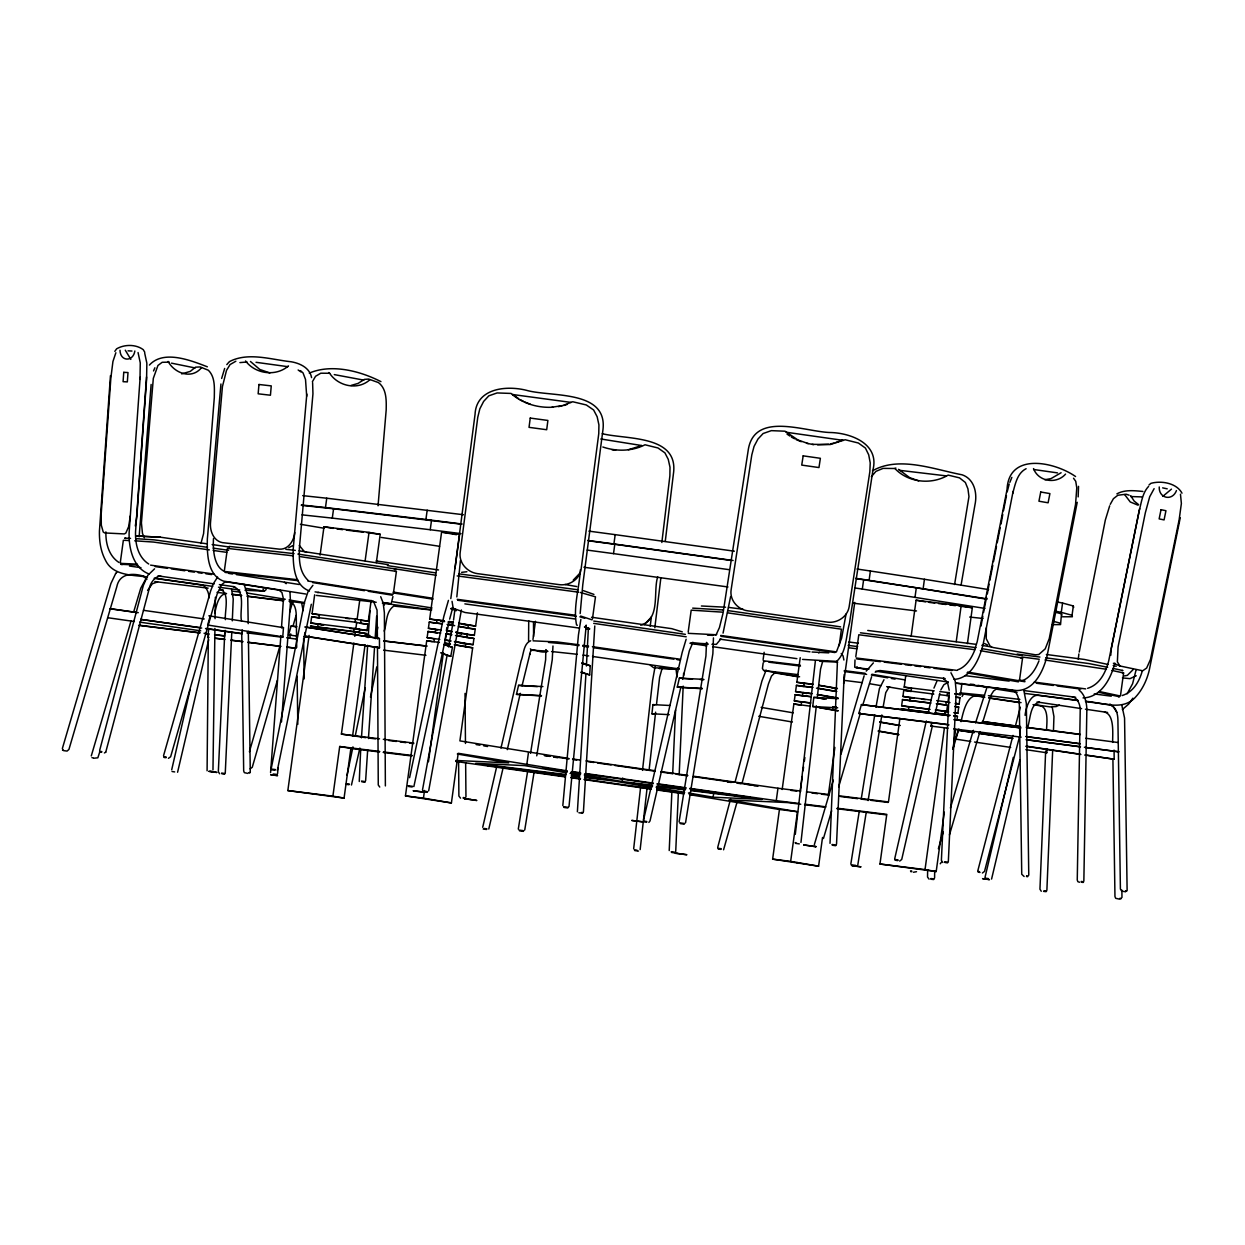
<?xml version="1.0" encoding="UTF-8"?>
<svg xmlns="http://www.w3.org/2000/svg" width="1245" height="1245" viewBox="0 0 1245 1245"><rect width="100%" height="100%" fill="white"/><g stroke="black" fill="none" stroke-linecap="round" stroke-linejoin="round"><path stroke-width="1.5" d="M306.69 396.237L305.523 379.492L303.049 372.94L300.496 370.636M927.634 869.679L927.541 877.04L929.081 879.157M934.59 878.036L934.684 870.675M208.351 632.771L207.09 770.779M208.88 628.398L208.382 631.915M212.973 769.892L214.934 628.383M215.074 618.672L215.369 597.273M213.486 538.556C212.802 549.87 214.016 566.662 224.349 571.362M1083.85 880.931L1086.838 710.444C1086.869 703.083 1085.095 694.834 1079.057 690.026M456.822 596.915L460.401 560.561M580.186 613.552L582.769 584.87L602.782 431.066C609.038 389.343 550.772 397.295 526.51 390.323C506.326 385.234 476.275 388.129 475.045 414.398L454.985 568.56M1045.66 750.968L1039.948 889.195L1041.256 891.264M1046.531 729.788C1046.92 722.131 1048.601 708.95 1040.96 705.822L1041.894 706.071L1033.023 704.623M1025.896 749.661L1046.796 752.774L1046.952 749.085M1046.889 890.128L1052.663 750.175M1053.457 730.955L1053.939 716.575L1052.072 706.32M140 379.414L140.265 362.886L138.055 352.537M224.831 631.246L218.326 771.698L219.634 773.783M225.361 619.668C224.614 611.466 229.874 593.834 221.065 589.679L222.061 590.021L220.972 589.772M225.018 634.032L225.189 630.359M225.283 772.663L231.772 632.413M232.301 620.85L233.235 598.938L231.57 589.492M669.219 850.553L671.911 791.12M672.689 773.736L675.568 710.008M675.724 851.409L678.4 792.085M679.179 774.748L683.194 686.135M830.026 843.332L837.34 663.787L836.64 661.391L802.543 659.414M836.531 844.188L844.203 674.494M949.172 692.344L941.391 860.388L942.823 862.489M948.425 715.533L861.431 704.592L858.817 713.494L949.001 724.886M948.348 861.353L956.207 691.629L955.18 680.968L950.931 672.736M1110.82 655.244L1111.038 650.341M528.72 620.695L528.58 641.315M533.498 622.438L533.591 636.522M585.944 673.716L577.384 811.771M586.426 665.982L588.371 628.383M580.948 672.44L589.679 674.946L590.254 665.748L582.038 662.822M583.438 811.693L594.783 625.955M360.692 749.365L359.26 781.486M361.47 737.803L367.649 645.299M368.162 637.58L369.967 610.61M365.625 780.74L367.664 750.175M368.442 738.534L374.543 647.307M375.196 637.611L376.628 616.259M110.463 375.616L99.444 530.899C99.195 540.812 100.596 550.913 105.234 559.783C112.735 576.093 132.53 574.785 147.455 577.104M140.156 377.251L129.138 532.409C128.608 547.816 132.95 567.891 149.011 573.976M146.536 376.955L135.549 531.708C135.145 543.707 137.899 556.997 148.715 564.016M270.57 772.616L280.888 635.588M281.479 627.853L283.44 598.938L281.93 592.542L278.911 589.974L280.25 590.301L226.886 581.897L224.878 582.038L221.672 584.683L217.175 593.927L170.643 756.727L168.433 758.345M210.187 616.135L207.635 625.021L282.771 636.849L283.455 627.667L282.117 627.34M277.588 773.565L278.008 768.087M281.479 721.944L290.49 602.471L289.992 592.246M139.129 536.813L151.127 384.456M378.044 505.781L386.183 410.025C386.355 400.563 386.806 388.845 378.402 382.557L368.598 379.056L364.427 379.383L358.031 383.429L350.966 385.468M220.941 384.005L207.339 539.023C207.043 553.356 207.292 575.33 223.571 581.119L305.772 594.021M306.815 394.042L293.229 548.874C292.933 563.207 293.197 585.197 309.46 590.986M1078.154 496.895L1078.543 486.344M562.818 805.671L578.443 634.981L580.855 619.465M569.012 806.573L586.224 625.13L585.446 626.219M986.367 627.822L986.242 638.701L990.071 646.093L993.043 647.509L1035.529 654.823L1038.844 654.496L1045.224 648.847L1049.239 638.654L1075.555 504.349L1076.785 487.791L1075.727 481.301L1073.532 478.22M130.305 515.928L128.655 526.604L125.823 533.109L124.298 533.918L104.611 532.938L103.21 531.957L101.312 525.219L101.172 514.465L110.867 377.935L112.937 361.501L115.863 352.755M633.674 848.748L640.553 787.696M642.498 770.406L652.66 680.128L655.244 665.795M653.858 713.883L651.929 713.774L652.956 704.623L669.888 705.495M654.87 704.903L652.956 704.623M640.148 849.604L647.213 786.824M649.159 769.597L655.617 712.171M656.488 704.514L659.632 677.264L662.215 667.958L659.243 668.487L677.14 669.405M795.306 834.274L815.397 660.753M814.666 706.678L812.736 706.553L813.779 697.418L838.181 698.663M800.955 842.398L816.331 705.79M817.202 698.072L820.548 669.063L822.867 660.69L819.832 661.266L837.729 662.169L836.64 661.391C846.693 652.224 845.946 635.619 849.479 623.247L873.025 469.567C879.375 444.029 851.44 433.182 830.913 432.529C805.826 432.28 753.287 409.978 748.058 451.235L723.049 613.147L719.423 627.636L716.077 634.841L716.7 634.25L715.206 635.215M1078.263 659.305L1078.87 653.952M650.217 626.235L651.384 616.617M657.702 576.777C652.909 591.826 660.908 619.31 640.661 625.177M661.842 542.493L669.888 475.823L669.997 467.264L668.254 459.343L664.908 452.853L657.982 447.967L645.003 444.776C632.055 451.39 616.477 451.67 602.845 447.002M654.823 627.76L660.862 577.851M665.266 541.373L673.374 474.174C679.412 434.629 626.36 439.703 602.269 433.696M461.397 609.972L428.685 790.824M580.357 569.79C579.439 587.889 572.933 607.031 576.559 624.928L577.306 625.286M120.345 562.18L123.348 540.299L129.309 540.517M224.427 570.272L227.43 548.391L293.089 555.815M301.43 504.956L325.474 507.54L326.75 498.218L463.436 514.73M344.071 798.092L332.897 796.162L339.698 746.502L350.872 748.432L344.071 798.092L287.844 790.575L309.102 635.401M321.973 624.912L310.799 622.998L311.655 616.789L356.708 622.375L355.852 628.585L367.026 630.515L367.882 624.305L354.996 622.298L355.416 619.201L368.302 621.193L371.15 600.417M319.529 614.968L312.075 613.692L314.658 594.799M320.089 555.13L323.98 526.791L369.034 532.378L380.207 534.307L376.332 562.647M302.006 514.854L332.291 518.107L333.567 508.8L460.323 524.067M318.097 624.041L317.677 627.138L359.307 632.569L359.727 629.472L354.14 628.507L353.72 631.604M318.953 617.831L319.374 614.719M365.905 737.678L341.395 734.099L353.891 642.902M354.794 636.335L355.432 631.682L310.378 626.095L317.817 627.387M359.712 600.386L357.128 619.279L312.075 613.692M365.143 560.717L369.034 532.378M360.583 623.263L361.003 620.166M352.584 736.013L365.065 644.817M366.186 636.709L366.606 633.612L355.432 631.682M392.938 596.557L391.241 603.654L383.693 603.125M393.42 593.305L396.408 571.424L300.667 556.671M325.474 507.54L425.914 519.461L427.191 510.154M332.291 518.107L430.225 529.732L431.501 520.426M567.035 770.842L458.207 753.303L451.406 802.947L405.45 795.897L426.708 640.739L439.407 642.451M434.583 638.918L427.128 637.642L427.969 631.433L440.683 633.145M437.711 629.939L428.404 628.32L429.245 622.126L441.866 623.683M437.119 620.306L429.681 619.014L441.586 532.129L459.607 534.354L450.799 598.58M434.007 641.782L434.427 638.669M435.268 632.476L435.703 629.363M451.406 802.947L423.471 798.138L424.514 790.482M428.451 761.738L443.407 652.551M446.846 627.464L446.426 630.561L452.013 631.526M455.903 644.894L472.664 647.789L459.903 740.884L568.747 758.438M460.479 643.12L473.084 644.692L473.94 638.483L457.18 635.588M467.155 634.483L474.361 635.37L475.216 629.161L458.456 626.282M462.938 624.352L475.637 626.064L477.442 612.836M532.953 639.525L535.459 621.302M526.728 765.099L528.44 752.696M592.48 618.718L595.483 596.837L580.232 592.433M587.64 540.439L613.909 543.956L615.186 534.65L734.363 551.193M587.158 550.088L613.52 553.62L614.797 544.298L730.613 560.39M651.01 785.128L622.235 781.549L622.733 778M688.189 632.04L691.193 610.159L721.96 612.12M688.454 792.956L713.12 797.205L713.852 791.882M763.138 659.57L764.134 652.287M763.185 662.869L762.422 668.44L763.667 670.51L799.601 676.766M689.886 788.35L776.257 800.659L777.954 788.241L800.815 791.073M822.525 837.465L818.587 866.193L772.631 859.143L779.432 809.499L689.792 794.683M782.171 789.486L793.874 703.985L810.184 706.148M801.749 702.164L794.31 700.873L795.15 694.679L811.382 696.686M806.76 693.496L795.586 691.566L796.426 685.357L812.658 687.38M804.301 683.536L796.862 682.26L800.224 657.702M801.173 705.028L801.609 701.915L810.619 703.036M811.896 693.73L802.885 692.609L802.449 695.706L809.67 696.609M818.587 866.193L790.653 861.384L797.454 811.724L728.916 799.928L787.431 802.574L800.768 804.239M800.193 791.711L802.278 776.522M803.056 770.811L803.57 767.013M804.348 761.317L804.877 757.52M839.192 645.704L841.418 629.192L727.562 612.851M832.967 706.895L832.547 709.992L819.506 707.751M828.298 795.322L834.85 747.42M843.596 683.645L854.724 602.409M984.935 608.416L862.334 589.072L863.61 579.765L856.124 578.645M855.019 659.928L854.708 667.211L866.411 669.53M855.797 656.644L858.801 634.763L974.711 649.688L977.216 641.657L1007.049 489.441C1008.73 451.686 1054.92 462.035 1075.571 476.539M987.347 598.907L869.103 580.31L870.379 571.004L856.949 569.012M915.028 597.133L916.304 587.811L863.61 579.765M944.317 812.145L936.193 871.531L879.966 864.014L886.767 814.354L837.216 808.223M899.917 718.349L888.463 801.951L838.928 795.804M909.083 707.035L901.645 705.744L902.485 699.534L930.653 703.036M914.095 698.367L902.921 696.437L903.761 690.228L933.828 694.087M911.636 688.407L904.181 687.131L905.737 675.786M911.169 636.133L916.087 600.23L961.14 605.817L972.329 607.747L967.412 643.634M923.152 588.589L924.428 579.267L870.379 571.004M910.219 697.48L909.784 700.577L930.653 703.176M911.06 691.271L911.496 688.174M950.137 715.33L944.55 714.365L944.986 711.253L935.493 710.086M947.103 695.737L947.538 692.64M936.193 871.531L925.019 869.601L944.426 727.843M956.222 641.72L961.14 605.817M952.985 748.93L955.6 729.772M956.923 720.201L957.436 716.357L953.717 715.719M954.121 712.794L957.872 713.26L958.712 707.051L954.993 706.413M955.382 703.487L959.148 703.954L959.988 697.745L956.269 697.107M954.79 693.947L960.424 694.648L961.965 683.303M1019.546 679.957L1022.55 658.076L980.36 650.668M1062.343 616.789L1072.396 616.757L1072.054 615.279L1061.285 612.369L1062.561 603.062L1056.865 601.911M1052.383 624.632L1060.553 624.601L1061.487 613.832L1054.484 611.964M1072.054 615.279L1073.33 605.957L1062.561 603.062M1120.593 694.85L1123.597 672.969L1111.894 670.433M730.613 596.542L723.065 633.114M846.071 614.018L841.636 638.125L836.407 651.96M1111.318 648.552L1139.113 510.979C1141.478 502.638 1142.35 492.927 1148.59 486.406M850.849 863.843L859.361 810.682M861.213 799.181L874.721 714.879M875.951 707.222L879.406 688.625L883.981 679.754M857.821 864.808L866.287 811.973M868.123 800.566L881.849 714.957M883.063 707.347L885.755 692.656L889.241 686.758L888.401 687.053L889.677 686.866L887.965 686.82M518.293 829.092L527.771 770.453M530.541 753.303L545.637 659.788L545.839 649.625L546.711 650.699M524.752 829.933L534.261 771.137M536.735 755.839L552.251 659.726L552.967 646.015M679.101 821.871L705.931 655.959L706.491 642.436L707.3 643.463M685.559 822.727L712.871 653.656L713.447 637.891M453.538 620.057L454.97 609.101L456.246 610.704L450.861 608.774M954.588 584.512L968.968 496.568L967.925 488.787L965.357 482.469L959.506 477.862L948.145 475.108C931.587 485.036 908.259 482.795 894.875 468.493L883.063 468.385L875.904 471.373L871.298 476.804M961.109 584.901L974.991 504.63C977.45 493.222 974.384 478.951 962.074 474.796C933.952 469.443 899.061 455.608 872.465 470.828M422.506 789.937L447.235 654.621M448.62 646.98L453.164 622.126M442.084 653.547L450.768 656.38L452.417 647.322L444.2 644.396M981.044 626.048L982.819 616.228M983.566 612.447L986.507 597.382M987.332 593.927L989.106 584.185M989.837 580.419L992.794 565.339M993.526 561.573L996.482 546.508M997.229 542.727L1000.186 527.662M1001.042 524.005L1002.77 514.465M1003.501 510.699L1006.458 495.619M1013.103 491.386L983.192 644.023C979.628 658.527 971.396 678.338 954.137 679.381M1077.221 502.311L1047.278 655.057C1043.73 670.028 1034.782 690.524 1016.745 690.555L955.818 682.991M1079.244 652.069L1105.342 520.005L1109.684 505.812M1136.094 669.872L1132.608 683.676L1127.13 693.823M271.317 768.134L304.511 602.191L307.951 591.873L312.915 585.321M305.072 632.429L304.356 635.962L379.492 647.789L379.429 638.514L306.13 627.138M311.312 604.276L277.308 770.577M1139.673 508.66L1108.75 660.675C1105.716 672.456 1099.833 684.579 1087.632 688.314M1180.244 517.78L1149.228 670.339C1146.878 679.988 1142.645 689.201 1135.954 696.624C1122.959 711.844 1101.981 702.32 1085.453 701.308M135.316 525.95L136.903 515.757L146.583 379.367L146.848 363.198L144.716 353.238M347.028 775.355L352.957 746.875M355.339 735.468L365.205 687.987M375.492 638.607L377.858 627.215M359.883 748.058L351.464 785.019M370.481 697.138L376.753 666.962M384.207 631.137C387.102 622.313 385.576 612.12 393.747 606.066L430.723 609.941M294.723 532.533C294.069 540.532 288.435 549.683 279.471 549.169L222.544 542.649C213.642 541.046 209.798 531.008 210.483 522.869L222.435 386.572L226.497 370.419L230.06 364.567L235.85 361.221M409.589 777.674L443.858 616.337L448.433 600.401M449.18 621.348L413.869 786.591M449.663 619.123L452.744 607.622L451.001 608.572M171.701 769.799L190.111 689.543M208.709 633.783L207.884 637.393L208.911 637.393M208.724 639.728L177.584 772.258M214.747 613.443C216.194 606.299 218.389 594.581 225.781 593.678L224.738 593.663L225.983 593.694M894.766 858.49L926.327 720.933M928.054 713.369L933.268 690.695M948.021 728.201L930.949 726.084L931.774 722.473M932.458 725.477L901.722 859.455L899.668 861.073M935.057 714.116L939.835 693.309M482.718 827.287L496.599 767.06M500.972 748.105L521.079 660.924C523.725 654.574 523.336 643.556 530.697 640.786M541.419 695.939L516.473 694.352L518.558 685.357L542.898 686.586M502.98 768.43L488.787 829.03M507.306 749.646L520.301 693.325M522.029 685.824L529.888 653.89L529.607 654.637C531.117 644.443 538.151 654.637 547.924 651.353M643.525 820.082L682.198 652.38L686.135 639.276M702.227 688.734L677.28 687.131L679.365 678.136L703.721 679.365M680.922 686.929L650.014 820.937L648.863 822.416M682.665 679.365L689.31 650.902L692.951 642.327L691.457 643.011L707.409 643.805M985.044 877.243L1013.29 757.411M1019.826 760.057L991.58 879.063M1027.358 728.06C1030.533 720.186 1029.677 703.876 1039.482 702.273L1038.501 702.336L1039.653 702.398M221.641 378.464L224.66 368.458M1007.189 491.853L1009.213 484.025M1012.683 493.518C1015.189 484.601 1017.009 473.287 1026.098 468.711M977.901 870.442L1012.994 735.406M1015.438 726.006L1020.324 707.191M1019.266 737.662L984.515 871.407L982.398 873.01M1025.071 715.33C1025.927 707.518 1030.144 694.741 1037.848 695.317L1078.217 700.593M99.647 750.455L143.331 585.508L147.844 575.299L154.567 568.825M717.727 847.331L730.566 798.994M735.048 782.125L761.956 680.906L766.157 670.028M737.102 801.889L723.578 849.79M742.082 783.167L768.461 683.878L771.48 676.051L774.966 672.642L774.094 672.767L797.749 676.735M163.531 755.762L210.623 590.97L213.486 583.485L217.595 577.089M249.405 751.747L279.969 645.797M289.634 612.338L292.855 601.195M289.82 635.261L288.575 634.903L291.143 625.986L296.824 626.655M277.37 680.315L252.268 767.262L250.152 768.85M289.696 637.596L290.754 633.892M292.902 626.453L296.123 615.31M62.343 748.572L110.898 583.547L115.676 573.509M91.274 755.948L131.098 620.664M133.838 611.373L140.747 588.216L145.79 578.941M99.865 751.606L97.841 757.8L93.826 758.236M814.339 844.639L833.325 780.148M840.951 754.237L864.139 675.77M823.443 838.523L831.613 810.822M838.679 786.824L860.419 712.949M862.598 705.557L871.64 676.689M955.553 739.203L957.654 732.091M952.861 749.35L958.852 729.056M961.031 721.664C963.599 710.646 967.754 689.388 983.457 697.262M938.372 848.716L943.29 832.065M950.402 808.021L973.341 730.333M975.535 722.925L986.771 687.987M949.437 834.928L979.939 731.609M982.663 722.38L991.036 695.006L993.572 691.022L997.603 688.003M1114.773 663.087C1111.054 678.478 1101.047 697.449 1083.057 697.931M1142.21 671.179C1139.144 681.902 1133.09 692.173 1122.087 695.566M266.197 589.523L264.345 591.235L245.016 590.254M933.952 688.127L936.862 681.28M200.927 543.505L203.589 533.607L214.311 397.513C214.342 388.315 215.494 377.251 208.351 370.247L200.149 366.933L195.481 367.182L190.298 371.383L181.677 373.889M1009.866 482.36L1011.858 477.364M153.54 370.948L154.894 367.789M940.878 689.854L943.866 684.719L948.27 682.291M974.882 649.797C971.598 658.045 966.54 666.682 957.747 669.841M1038.968 660.83C1035.684 669.094 1030.642 677.716 1021.834 680.89M105.747 752.182L149.416 587.982C150.396 582.738 155.952 575.065 161.259 576.388M134.849 350.997C133.153 362.077 120.267 361.704 120.002 350.25M147.595 590.41L152.357 583.765L157.601 581.913M941.344 862.303L940.224 863.781M1110.244 504.349L1113.419 498.685L1117.839 495.261L1126.134 494.203L1129.168 495.199M383.787 605.428L384.97 603.374M720.855 638.996L716.373 644.35L711.922 644.303M312.37 381.764L315.576 376.255L320.805 373.204L329.645 373.282C338.142 386.292 357.844 390.65 369.796 379.803M866.255 671.086L873.368 662.9M962.027 696.515L963.288 694.445M114.82 351.37L116.61 348.833C124.469 344.258 135.861 344.134 143.268 349.674L144.793 352.288M149.416 365.065C163.391 349.643 190.438 360.225 207.355 366.808M650.824 617.644L644.35 624.57M1132.888 698.165L1128.686 704.047L1122.368 709.525M1176.447 490.592C1172.37 501.47 1158.69 498.482 1159.235 486.966M579.641 573.463L573.245 580.108M1133.183 669.545L1127.347 675.366L1124.297 675.942M117.154 571.642L115.583 573.634M226.808 364.598L229.267 361.766M1154.115 488.662L1149.68 496.802L1145.338 512.784L1118.072 646.902L1117.372 661.858L1119.893 665.966L1142.739 670.775L1146.645 668.036L1150.458 659.492L1179.124 519.896L1181.38 503.478L1180.478 494.218M857.323 666.9L856.031 667.662L868.917 669.125M818.619 652.925L819.521 652.349M105.732 752.198L104.378 752.96M201.472 367.695C191.777 379.803 174.424 373.235 168.106 361.423M1149.026 484.943L1150.894 483.356C1161.305 480.383 1176.712 483.076 1181.987 493.191M916.507 871.702L913.425 872.263M1065.549 474.112C1056.414 484.492 1038.423 481.768 1033.506 468.587M875.204 672.16L879.888 670.51L945.048 678.572M1136.249 675.77L1129.993 678.649L1122.43 677.903M288.482 365.874C276.017 376.877 255.396 374.123 245.561 360.941M309.289 373.126C331.45 363.54 360.194 370.979 380.939 381.639M229.656 361.501C248.377 351.853 271.426 359.665 291.143 361.766C299.983 363.275 309.803 367.851 311.592 377.624M1116.874 493.876C1124.702 489.487 1134.335 490.623 1142.91 491.464M1162.783 496.381L1171.452 489.129M288.778 547.707L292.684 545.637M589.181 628.99L585.944 628.912M317.677 592.636L318.518 592.402M1059.339 705.106L1056.133 706.569L1050.064 706.911L1034.424 704.608M641.657 445.585L628.398 449.71M842.149 440.154L835.706 442.582M894.875 468.493L895.886 468.073M1061.098 472.742L1051.029 478.594L1044.897 479.73M563.783 405.496L567.222 404.392M143.486 610.33L204.211 618.952M242.23 629.908L241.795 633.767L205.518 628.601M558.367 406.633L561.977 405.87M830.462 443.874L834.01 443.127M765.208 670.464L764.43 670.604L797.967 674.634M461.615 572.342L466.891 571.735M551.971 407.224L562.865 405.512L572.716 401.746L586.317 404.967L593.616 409.978L597.149 416.733L598.923 424.872L598.767 433.602L581.119 569.183C579.656 579.423 569.074 586.021 559.161 584.636L477.38 573.618C467.435 572.295 458.923 563.16 460.121 552.858L477.769 417.293L479.839 408.811L483.636 401.419L488.787 395.848L497.113 392.938L511.057 393.436C522.309 403.567 537.824 408.08 552.78 407.224M828.688 444.247L817.623 444.838M239.896 362.606L247.008 361.999M1118.321 742.549L1085.78 738.285M1114.057 750.112L1114.182 759.217L1084.691 755.046M169.289 362.155L162.177 362.295L157.944 365.47L153.306 378.402L141.416 522.9L142.475 533.436L144.342 537.684M1130.709 496.537L1141.898 496.911M593.927 594.41L583.267 590.612M379.429 638.514L304.776 626.982M379.492 647.789L304.854 636.257M763.232 660.768L800.286 665.188M763.808 661.717L764.601 661.717M930.949 726.084L931.976 726.084M1121.87 670.526L1122.943 670.557L1113.123 668.425M1122.43 672.938L1123.597 672.969M1119.068 695.939L1120.22 695.986L1099.428 691.535M1118.415 696.718L1119.504 696.749L1098.775 692.313M206.405 543.738L160.309 537.186L135.689 535.988M455.872 760.477L508.707 762.874L457.32 754.019M713.12 797.205L761.94 799.414L690.959 790.622M408.095 785.751L412.577 786.326M408.531 786.498L412.173 786.98M583.158 812.611L581.508 812.425M582.535 813.218L578.894 812.752M99.584 751.373L101.841 751.606M99.88 752.104L101.592 752.276M212.288 771.464L210.592 771.293M128.017 350.841L131.954 351.043M136.748 536.004L160.309 537.186M130.538 538.369L124.624 538.151L125.901 538.431M135.985 538.649L154.396 539.879L207.464 547.318M134.756 540.797L153.633 542.073L209.362 549.885M137.23 564.141L120.407 563.378L121.777 563.674M137.65 565.074L120.874 564.296L122.181 564.592M701.402 605.988L725.57 607.218M692.687 608.136L722.925 609.941M707.456 635.121L713.027 635.401M690.01 643.198L708.28 644.132M812.067 652.022L828.75 652.862M533.093 640.833L557.231 641.953L579.049 644.785M548.516 642.436L569.261 644.287M546.82 651.042L530.868 650.232L531.864 650.139L530.37 648.863M551.582 651.54L577.229 654.279M679.241 669.032L653.656 667.74L650.279 665.219M692.485 679.132L679.365 678.136M699.986 679.521L703.721 679.708M677.28 687.131L702.258 688.392M537.295 686.633L518.558 685.357M812.736 706.553L837.714 707.829M516.473 694.352L541.451 695.613M651.929 713.774L669.219 714.646M590.254 665.748L581.695 663.305M867.749 630.452L976.189 644.365M62.561 750.221L62.53 750.237M813.779 697.418L815.708 697.527M899.357 470.299L946.107 475.855M394.167 568.903L395.661 568.996L297.882 554.072M394.805 571.315L396.408 571.424M224.52 571.455L297.648 579.734M225.049 572.404L297.882 580.652M985.013 878.176L988.281 878.55M985.371 878.923L987.907 879.203M1046.656 891.046L1044.135 890.782M1046.127 891.669L1043.575 891.389M1033.599 469.489L1057.487 472.882M728.527 607.404L742.938 609.225M1020.869 657.951L1022.55 658.076M512.535 394.509L571.144 402.415M934.077 878.939L930.855 878.534M239.74 589.99L218.482 587.204M786.217 432.248L843.379 440.388M812.067 444.325L830.135 444.558L845.153 439.75L858.381 443.018L865.399 448.06L868.699 454.798L870.224 462.922L869.85 471.637L849.137 606.797C847.471 616.866 837.107 623.527 827.225 622.111L747.467 610.781C737.631 609.412 729.632 600.059 731.095 590.005L751.809 454.861L754.05 446.41L757.956 439.049L763.138 433.509L771.355 430.646L785.004 431.206L797.936 439.983L808.238 443.594M612.011 449.787L615.684 450.13M63.184 749.552L62.592 749.568M249.171 772.663L250.12 772.709L249.125 772.554M714.739 634.67L688.314 633.347M970.182 684.143L973.979 684.517M959.848 692.858L984.577 695.301M988.39 695.675L1019.857 699.425M271.394 769.068L275.456 769.566M271.768 769.815L274.958 770.204M277.261 774.483L275.472 774.281M465.381 797.889L463.311 797.516M464.961 798.512L463.187 798.201M679.879 822.867L684.641 823.521M680.315 823.614L684.143 824.143M799.29 843.877L795.462 843.347M519.072 830.073L523.834 830.726M519.507 830.835L523.336 831.364M638.483 851.082L637.689 850.989M302.706 495.635L326.75 498.218M301.383 505.33L333.567 508.8M969.684 617.053L982.943 618.469M458.627 573.805L578.116 589.819M457.18 575.921L578.443 592.169M91.943 757.66L93.157 757.909M815.008 846.351L816.222 846.6M1027.996 876.075L1026.627 875.795M1027.654 876.713L1026.44 876.48M911.713 870.986L910.515 870.924M911.729 871.687L910.671 871.625M1119.971 898.252L1121.154 898.314M1119.753 898.906L1120.827 898.968M256.05 362.311L287.797 366.668M285.836 549.31L295.298 550.383M299.08 550.819L388.284 564.685M294.085 553.636L229.313 546.415M316.323 595.406L376.208 602.269M851.175 864.808L855.751 865.415M851.549 865.555L861.042 866.847L852.483 865.789M376.161 560.935L438.52 569.961M387.46 565.603L435.579 572.871M431.735 609.832L382.371 603.109M768.881 662.184L800.488 666.091M365.018 634.763L368.816 635.215M296.185 626.811L291.143 625.986M366.263 635.137L370.061 635.588M383.616 640.895L427.191 646.077M384.223 641.082L425.899 646.046M288.575 634.903L297.399 636.164M303.733 636.709L309.429 637.378M383.631 650.155L425.946 655.29M916.507 610.937L852.623 603.109M809.981 651.82L719.781 639.136M166.161 756.991L163.826 756.758M166.067 757.691L164.075 757.489M1126.009 890.86L1126.943 890.969L1125.869 890.751M1125.791 891.513L1125.558 891.404M337.037 528.954L342.655 529.654M346.421 530.121L363.307 532.206M367.073 532.673L380.207 534.307M929.143 602.393L934.777 603.094M938.528 603.56L946.044 604.494M949.795 604.961L955.429 605.646M959.179 606.113L972.329 607.747M848.81 642.015L858.381 643.198M848.125 645.377L857.68 646.575M457.226 599.327L575.143 615.201M849.23 647.82L856.887 648.769M457.678 600.261L576.31 616.259M880.386 661.655L856.684 658.932M884.215 662.122L901.458 664.27M905.286 664.737L911.044 665.452M914.873 665.935L920.615 666.635M924.459 667.118L930.202 667.834M934.03 668.3L951.911 670.557M965.124 675.646L1009.135 681.093M154.831 581.555L208.133 588.154M219.54 589.57L223.353 590.052M232.877 591.219L240.487 592.169M948.208 682.042L875.889 671.164M955.942 683.24L1011.625 690.15C1017.258 690.851 1019.157 698.834 1019.328 704.763L1021.74 874.239L1024.121 876.496M217.019 592.355L226.543 593.538M232.255 594.238L241.763 595.421M247.475 596.122L283.658 600.619M289.369 601.319L304.605 603.218M231.741 594.41L241.343 595.592M247.101 596.308L283.58 600.837M429.681 619.014L444.091 620.804M444.185 620.959L436.979 620.057L436.544 623.154L441.959 623.838M844.25 670.635L865.088 673.28M844.39 671.537L866.629 674.37M468.011 628.274L475.216 629.161M904.181 687.131L934.232 690.851M939.85 691.551L949.25 692.718M345.83 618.283L349.627 618.749M428.404 628.32L441.103 630.032M360.801 620.275L368.302 621.193M843.736 680.315L862.085 682.633M458.051 633.223L461.662 633.658M458.144 633.363L461.739 633.814M939.43 694.648L948.814 695.815L947.974 702.024L936.707 700.624M360.365 623.371L367.882 624.305M956.238 697.278L959.988 697.745M466.735 637.58L473.94 638.483M796.862 682.26L813.078 684.268L804.161 683.303L803.725 686.4L812.736 687.52M310.799 622.998L355.852 628.585M902.921 696.437L931.073 700.063M427.128 637.642L439.827 639.354M831.909 687.816L837.418 688.641M921.487 699.145L925.284 699.612M350.141 628.414L353.891 628.881M357.642 629.347L367.026 630.515M460.385 642.98L463.98 643.416M359.089 632.678L366.606 633.612M954.962 706.584L958.712 707.051M465.459 646.886L472.664 647.789M795.586 691.566L811.802 693.589M901.645 705.744L929.797 709.245M935.431 709.946L946.698 711.331L947.538 705.121L936.287 703.736L945.826 705.043L946.262 701.947L949.982 702.585M827.038 696.686L830.633 697.138M834.337 697.729L837.932 698.165M929.813 709.37L908.943 706.787L908.508 709.883L929.377 712.482M944.722 711.626L948.674 711.984L944.986 711.253M929.377 712.342L901.209 708.856L908.663 710.132M935.011 713.043L946.262 714.443M935.073 713.183L944.55 714.365M953.686 715.891L957.436 716.357M954.853 719.672L1021.04 727.889M953.81 719.657L1019.997 727.874L1020.137 737.149M246.915 632.865L282.848 637.315M286.63 637.782L296.933 639.183M794.31 700.873L810.526 702.896M833.061 707.035L836.656 707.487M832.64 710.132L838.041 710.802M858.817 713.494L948.005 724.559M139.549 625.27L200.274 632.802M204.055 633.269L207.853 633.736M215.447 634.685L224.94 635.853M138.646 625.363L199.356 632.896M205.051 633.612L208.849 634.078M214.545 634.779L224.038 635.962M953.717 728.901L1021.165 737.149M214.607 638.109L224.1 639.276M231.694 640.226L243.071 641.642M248.767 642.342L281.028 646.342M286.724 647.058L296.201 648.225M215.463 638.327L224.956 639.51M230.652 640.21L242.028 641.626M247.724 642.327L279.985 646.326M287.579 647.275L295.174 648.209M341.395 734.099L379.507 738.814M383.32 739.297L413.807 743.078M727.531 781.985L731.36 782.467M737.118 783.183L740.962 783.65M744.79 784.132L752.462 785.081L737.18 782.903M806.527 791.789L829.403 794.621M369.718 738.145L375.445 738.861M388.782 740.51L396.392 741.46M400.205 741.927L405.917 742.642M409.729 743.109L413.542 743.576M754.05 785.813L757.894 786.295M791.042 790.404L796.753 791.12M811.989 793.003L817.716 793.719M821.513 794.185L827.24 794.886M840.577 796.551L857.727 798.668M861.524 799.15L867.251 799.85M871.064 800.333L888.199 802.449M339.698 746.502L379.709 751.466M383.522 751.949L412.095 755.482M565.852 774.561L475.699 763.372L524.519 765.597L566.273 772.787M571.611 775.277L579.283 776.226M585.041 776.942L604.214 779.323L585.243 776.055M658.683 786.077L685.544 789.408M691.302 790.124L750.766 797.5L689.637 788.785M776.257 800.659L799.119 803.492M804.83 804.208L825.793 806.807M350.872 748.432L379.46 751.98M383.258 752.447L411.846 755.995M455.67 761.426L565.028 776.911M565.526 775.059L486.873 765.301L565.199 776.46M571.268 775.775L578.941 776.724M584.699 777.44L615.388 781.237L651.446 787.447M652.598 785.86L633.409 783.478L652.396 786.747M656.442 786.326L685.217 789.906M804.581 804.706L825.528 807.305M836.967 808.721L886.502 814.868M779.432 809.499L797.454 811.724M405.45 795.897L423.471 798.138M287.844 790.575L332.897 796.162M879.966 864.014L925.019 869.601M772.631 859.143L790.653 861.384M425.914 519.461L462.16 524.036M430.225 529.732L460.977 533.623M150.583 565.137L213.829 574.023M361.47 781.035L365.361 781.627M361.75 781.767L364.816 782.249M349.44 784.101L347.199 783.79M348.974 784.723L345.923 784.257M853.556 865.804L855.175 866.022M1046.376 654.496L1084.395 659.461L1108.066 664.456M1017.134 654.092L1039.933 657.064M1045.629 657.811L1088.815 663.554L1107.661 667.273M1022.176 657.049L1039.279 659.274M1044.991 660.021L1106.431 669.281M1019.095 680.097L1024.806 680.844M1034.299 682.089L1085.656 688.905M1024.884 681.746L967.614 672.067M1036.276 683.225L1053.348 685.466M1057.145 685.964L1080.784 689.076M1094.215 693.947L1111.271 696.173M1024.168 690.586L1075.696 697.278M1017.072 692.376L995.813 689.061M1024.682 693.372L1077.859 700.328M1085.905 701.589L1108.968 704.608C1115.862 706.055 1117.652 713.105 1117.901 719.454L1120.407 889.086L1121.761 891.171L1125.48 891.716M1020.511 726.52L982.227 721.509L1019.126 726.551M1026.254 727.267L1079.866 734.27M1026.783 727.547L1080.38 734.55M1025.802 736.449L1080.224 743.763L1026.331 736.729M1026.627 739.701L1080.535 746.751M1084.379 747.249L1119.022 751.778M1026.067 739.748L1079.96 746.798M1085.733 747.545L1118.461 751.824M563.705 806.713L568.42 807.367M563.985 807.445L567.798 807.974M427.549 791.649L422.833 790.995M427.082 792.271L423.284 791.742M721.197 848.685L717.867 848.312M720.979 849.37L718.225 849.043M930.886 879.219L933.657 879.546M720.777 635.432L835.675 651.789M720.979 636.335L834.959 652.551M944.706 861.727L948.114 862.271M944.924 862.458L947.569 862.894M898.143 859.968L894.735 859.439M897.754 860.606L895.093 860.186M221.641 773.036L225.049 773.581M221.859 773.767L224.505 774.203M174.689 771.916L172.028 771.495M588.916 531.133L615.186 534.65M588.434 540.781L614.797 544.298M727.983 586.971L583.936 567.238M246.992 592.994L285.276 599.265M274.709 774.188L273.2 773.985M274.554 774.857L273.511 774.717M565.043 584.512L576.746 586.551M575.423 619.03L464.867 603.887M393 601.802L432.031 607.965M578.551 627.978L465.007 612.493L453.196 608.291L452.044 601.319M613.909 543.956L733.087 560.499M613.52 553.62L729.337 569.696M394.634 568.778L435.999 575.237M393.296 592.075L432.684 598.254M393.373 592.962L432.933 599.187M155.174 566.599L167.499 568.327M832.08 844.483L836.266 845.106M832.236 845.199L835.66 845.713M1081.236 881.429L1083.664 881.849M1081.314 882.145L1083.166 882.472M1079.586 882.254L1077.874 881.709L1077.252 879.982L1080.209 711.175C1080.722 705.401 1077.516 697.309 1072.21 696.858M980.002 872.449L978.181 872.154M671.273 851.689L675.459 852.311M671.428 852.42L674.852 852.918M486.919 828.859L484.118 828.47M486.562 829.497L483.185 829.014M728.107 610.626L840.593 626.857M307.842 581.026L393.015 594.425M570.708 644.49L578.863 645.641M797.671 862.707L796.691 862.552M957 670.386L856.202 657.998M600.821 438.987L641.751 445.539M212.164 544.563L229.438 547.022M213.222 548.142L228.598 550.321M213.206 550.446L226.652 552.344M591.531 617.255L671.709 628.663L682.276 631.869M593.772 621.068L685.357 634.343M593.694 623.371L686.213 636.802M171.343 568.872L184.758 570.77M188.602 571.315L194.344 572.14M198.188 572.684L202.017 573.229M205.861 573.774L211.603 574.599M706.849 645.844L690.524 643.447M712.591 646.669L796.893 658.652M129.449 566.024L140.95 567.658M157.959 575.875L214.218 583.905M219.369 584.605L234.714 586.784M246.23 588.434L264.018 591.126L262.991 589.087M155.127 578.194L212.724 586.379M146.599 577.198C134.538 572.607 119.66 572.358 116.828 586.66L68.942 749.412L67.09 751.077L63.448 750.611M154.162 578.271L201.441 584.994C205.223 584.559 209.689 593.258 208.818 598.129M582.862 645.33L588.589 646.139M592.402 646.684L680.455 659.274M582.676 646.171L588.387 646.995M594.098 647.805L673.903 659.165M582.971 655.103L588.698 655.913M592.527 656.457L678.79 668.892L677.56 667.771M109.825 608.618L138.288 612.664M110.276 608.805L136.841 612.587M200.289 627.651L140.623 619.372L201.706 628.056M206.016 628.46L242.277 633.627M134.382 621.52L107.661 617.707M139.658 622.142L200.741 630.826M572.576 758.983L580.263 760.072M586.021 760.897L655.119 770.733M660.877 771.558L687.738 775.386M693.496 776.211L777.954 788.241M549.963 756.229L544.236 755.419L549.932 756.4M553.792 756.773L569.074 758.952M572.902 759.497L576.715 760.041M588.185 761.675L593.912 762.485M597.724 763.029L611.108 764.944M614.921 765.488L655.041 771.2M660.768 772.009L672.238 773.643M676.051 774.188L687.52 775.822M693.247 776.647L733.367 782.358M572.793 771.667L580.481 772.756M586.239 773.581L653.407 783.152M657.251 783.696L686.042 787.805M567.378 771.371L542.54 767.823L567.206 772.071M571.19 771.9L580.746 773.269M584.574 773.814L653.345 783.619M657.158 784.163L685.808 788.241M570.926 777.285L580.481 778.639M584.294 779.183L651.166 788.707M656.893 789.532L683.629 793.33M570.786 777.72L580.388 779.09M584.216 779.635L651.4 789.221M657.158 790.03L684.034 793.859M646.793 821.529L643.587 821.046M646.669 822.198L643.945 821.778M247.973 773.425L244.347 772.663L243.678 770.935L241.732 632.787M637.035 850.211L634.343 849.821M636.989 850.895L634.654 850.553M855.673 578.334L869.103 580.31M854.864 587.951L862.334 589.072M439.578 546.306L381.266 537.42M795.15 842.616L795.975 842.74M312.588 582.567L364.427 590.69M1037.038 701.978L1081.609 708.638M1085.422 709.199L1107.614 712.467M960.004 693.543L984.811 697.231M988.623 697.807L1021.071 702.616M989.168 698.103L1019.686 702.647M957.249 730.052L974.29 732.589M979.971 733.429L1012.169 738.223M958.168 730.301L973.325 732.558M979.006 733.398L1013.088 738.472M1026.736 746.222L1079.96 754.128M1085.671 754.984L1114.182 759.217M1025.755 746.284L1080.893 754.486M954.619 738.939L970.758 741.46M974.555 742.036L1010.675 747.405M1119.006 899.046L1115.691 898.299L1114.96 896.556L1112.921 759.761M979.504 871.702L977.839 871.391M677.031 659.632L679.723 660.052M368.24 591.282L392.237 595.188M871.905 674.245L905.131 679.926M228.722 573.4L232.535 573.992M236.348 574.599L299.329 584.512M871.313 675.055L887.654 677.825M315.078 591.873L373.267 601.024M382.651 602.502L389.109 603.374M208.849 615.808L283.455 627.667M924.428 579.267L988.623 589.601M916.304 587.811L986.211 599.11M334.282 374.605L363.836 380.13M869.601 683.723L880.962 685.653M300.387 524.285L324.167 528.253M171.483 363.151L195.169 367.96M916.087 600.23L925.408 601.833M441.586 532.129L456.479 534.696M323.98 526.791L333.286 528.394M981.838 645.33L991.253 646.949M976.096 647.633L860.435 632.787M981.745 648.614L1021.849 655.648M967.054 672.86L1018.426 681.855M891.373 678.463L895.093 679.101M954.837 693.683L960.424 694.648M886.673 686.649L910.935 690.773M903.761 690.228L911.215 691.52M955.413 703.316L959.148 703.954M449.554 621.566L453.289 622.22M458.876 623.185L475.637 626.064M818.603 685.139L837.231 688.345M902.485 699.534L909.939 700.826M449.71 621.815L453.445 622.453M459.031 623.418L468.338 625.021L467.918 628.134L458.596 626.531M818.759 685.388L835.519 688.267L835.099 691.364L816.471 688.158M440.699 620.695L444.434 621.348M448.153 621.986L451.873 622.624M440.854 620.944L444.574 621.582M448.309 622.22L452.028 622.873M447.266 624.352L454.721 625.644M818.183 688.236L836.811 691.442M447.422 624.601L453.009 625.566M429.245 622.126L434.832 623.076M796.426 685.357L803.881 686.649M954.137 712.622L957.872 713.26M289.058 599.919L304.2 602.518M455.732 632.164L474.361 635.37M817.327 694.445L837.823 697.978M446.581 630.81L452.168 631.775M455.888 632.413L467.062 634.327L466.642 637.44L455.468 635.51M817.483 694.694L834.243 697.573M802.885 692.609L806.604 693.247M451.593 634.623L445.99 633.658L445.15 639.868L450.737 640.833M816.907 697.558L826.213 699.161M446.146 633.907L451.733 634.872M820.782 698.429L824.501 699.083M427.969 631.433L437.291 633.036M795.15 694.679L804.472 696.282M311.655 616.789L319.093 618.065M454.456 641.471L473.084 644.692M832.812 706.646L836.547 707.284M445.305 640.117L450.892 641.082M454.612 641.72L465.786 643.649L465.365 646.746L454.192 644.817M444.73 642.98L450.317 643.945M815.631 706.864L837.978 710.708M444.87 643.214L450.457 644.179M426.708 640.739L432.295 641.704M793.874 703.985L801.329 705.261M319.965 624.352L323.684 624.99M879.67 721.929L900.306 725.477M879.841 722.193L896.727 725.104M761.131 707.378L793.252 712.84M878.223 730.955L898.657 734.472M878.379 731.22L898.812 734.752M758.75 716.295L792.396 722.007M553.729 757.053L557.527 757.707M476.15 744.557L479.963 745.21M483.76 745.864L487.573 746.518M571.004 772.725L580.497 774.359M584.294 775.012L622.235 781.549M656.193 787.4L684.657 792.302M570.054 773.441L579.547 775.075M657.142 788.427L683.707 793.003M460.526 798.154L458.891 796.022L458.596 761.738M269.885 372.955L259.8 369.454L250.447 361.486M806.573 443.267L813.67 444.636M580.637 616.042L592.06 619.854M579.859 616.82L584.699 618.283M1137.868 505.128L1130.258 501.968L1124.64 494.576M1055.589 611.217L1061.285 612.369M1162.643 487.869L1167.219 488.834M977.994 685.31L988.686 687.567M452.417 647.322L443.905 644.552M943.259 678.369L947.414 682.089L949.204 690.228M289.338 601.553C294.349 602.129 296.077 609.319 296.248 614.703L296.715 647.4M233.126 586.597C246.666 590.986 239.102 611.466 241.577 621.255M1113.217 665.577L1116.22 666.277M281.432 636.537L282.771 636.849M1104.486 712.031C1114.742 714.646 1112.516 733.974 1112.657 742.378M1053.208 621.271L1060.211 623.154M1045.878 752.509L1046.796 752.774M1119.893 665.966L1113.388 663.258M918.686 480.881L909.675 477.629L898.516 469.349M948.425 715.377L949.421 715.719L861.431 704.592M585.228 627.231L589.788 628.865L584.403 626.951M581.244 671.942L589.679 674.946M440.652 652.785L450.768 656.38M525.048 402.135L530.292 404.189M676.984 669.374L675.988 668.581L676.984 677.109M306.643 552.36L304.122 551.364L299.314 545.434M796.178 439.625L801.251 441.695M841.2 653.469L843.052 655.866L843.892 660.021M298.146 369.998L300.87 371.913M587.671 628.974L586.442 627.853M379.741 787.058L378.262 784.972L377.468 646.637M984.608 643.572L987.534 644.972M520.099 399.614L523.398 401.295M791.4 437.073L794.575 438.769M125.278 350.187L130.834 359.385M1109.918 704.032L1113.295 706.709L1116.827 712.358M518.589 398.618L512.924 394.494M1138.646 504.676L1134.179 501.097L1130.693 495.712M787.011 434.1L789.937 436.077M328.633 372.582L329.645 373.282M284.483 582.302L286.179 583.703M119.006 562.507C108.766 555.846 105.607 543.38 105.887 531.895M143.004 575.921L146.926 579.298M308.106 580.419C299.111 571.688 299.111 560.079 299.376 548.407L312.946 393.84L312.619 382.635M373.702 601.802L377.048 610.128L377.422 638.934M588.169 627.62L588.838 628.507M244.144 584.31L247.708 595.919L248.206 623.652M380.705 596.713L383.195 603.062L384.378 612.789L385.374 785.922M1121.761 704.903L1124.562 718.054L1127.114 890.05M1023.826 690.29L1026.331 703.378L1028.775 875.204M301.71 603.265L303.126 610.641M1073.33 605.957L1073.672 607.451M1061.487 613.832L1061.829 615.295M1121.87 890.128L1121.978 897.505M303.609 638.389L304.185 678.883M297.119 676.237L297.804 724.325M248.315 631.371L250.276 771.791M465.023 693.434L465.474 743.467M465.646 762.703L465.957 797.002M683.567 673.389L683.583 675.584M123.753 372.333L123.084 381.686L127.332 381.904L128.002 372.551L123.753 372.333M258.96 384.487L258.151 393.809L270.445 395.225L271.254 385.888L258.96 384.487M530.245 418.071L529.032 427.346L546.695 429.727L547.893 420.452L530.245 418.071M803.165 455.857L801.733 465.101L818.961 467.56L820.377 458.3L803.165 455.857M1040.742 492.008L1038.937 501.206L1048.103 502.793L1049.909 493.596L1040.742 492.008M1161.025 509.687L1159.142 518.885L1164.075 519.912L1165.943 510.73L1161.025 509.687M271.908 774.732L270.663 774.841L277.588 775.635L271.908 774.732M216.677 772.429L209.02 771.34L216.677 772.429M643.463 821.933L631.853 820.455L643.463 821.933M677.155 853.354L675.272 853.261L686.882 854.739L677.155 853.354M987.409 879.126L982.57 878.659L989.479 879.67L987.409 879.126M422.304 791.836L413.107 790.762L423.067 792.116L422.304 791.836M470.408 799.446L464.385 798.714L476.866 800.488L470.408 799.446M815.755 846.678L803.819 844.95L815.755 846.678M695.099 794.964L689.372 794.154L695.099 794.964M944.457 678.634L943.461 678.307L944.473 678.758"/></g></svg>
